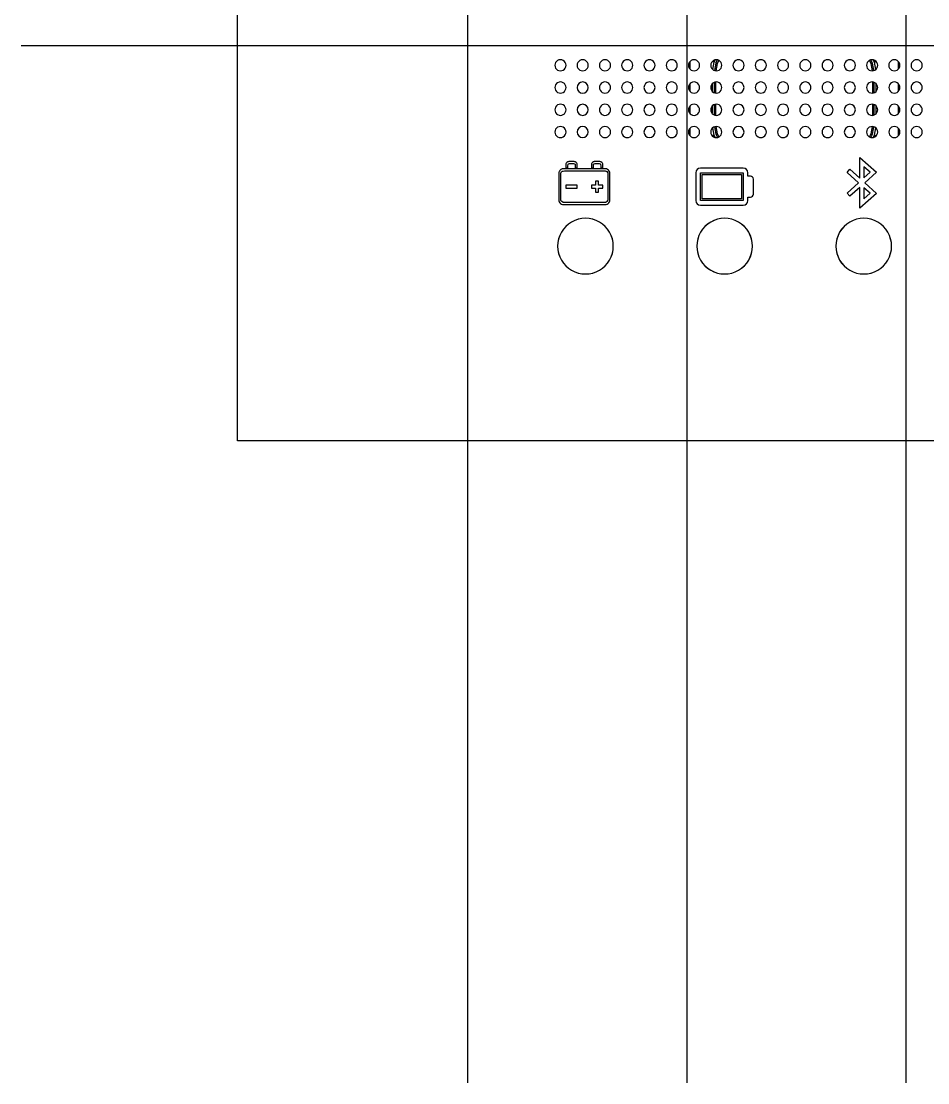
# Model space of a CAD drawing. Extents: x -57 to 161, y 70 to 252.
# Drawn here: x 30.4 to 95.5, y 70.3 to 146.6 of the extents above; entities that cross this region are included whole.
import ezdxf

# ---------------------------------------------------------------- set-up
doc = ezdxf.new("R2010")
doc.units = 0
doc.layers.get('0').update_dxf_attribs({"linetype": 'CONTINUOUS'})

msp = doc.modelspace()

# ---------------------------------------------------------------- linework, layer by layer
at = {"color": 7}
for points in [[(78.238516, 70.321924), (78.238516, 252.27232)], [(62.490516, 70.321923), (62.490516, 251.256116)], [(93.986516, 70.321926), (93.986516, 250.623156)], [(45.941518, 116.455872), (45.941518, 236.455873)], [(160.609306, 144.859862), (30.388366, 144.859862)], [(78.43844, 143.716916), (78.43844, 143.194829)], [(80.170909, 143.67151), (80.07665, 143.162184)], [(80.26299, 143.842517), (80.170901, 143.671514)], [(80.31159, 143.619478), (80.212071, 143.082158)], [(80.310732, 143.619792), (80.434398, 143.837012)], [(80.529001, 143.802617), (80.404538, 143.584188)], [(91.56885, 143.610106), (91.440209, 143.838643)], [(91.666095, 143.077059), (91.568855, 143.610108)], [(91.801643, 143.154546), (91.705971, 143.671511), (91.6147, 143.841012)], [(93.43844, 143.187847), (93.43844, 143.723898)], [(78.43844, 142.116916), (78.43844, 141.594829)], [(80.038442, 142.11306), (80.038442, 141.604697)], [(80.188436, 142.222483), (80.188436, 141.488452)], [(80.188537, 142.222507), (80.188513, 141.488403)], [(91.688445, 141.487806), (91.688444, 142.227231)], [(91.838439, 141.588353), (91.838439, 142.116025)], [(93.43844, 141.587847), (93.43844, 142.123898)], [(78.43844, 140.516916), (78.43844, 139.994829)], [(80.038442, 140.51306), (80.038442, 140.004697)], [(80.188436, 140.622483), (80.188436, 139.888452)], [(80.188484, 140.622495), (80.18846, 139.888437)], [(91.688446, 139.887807), (91.688446, 140.62723)], [(91.838438, 139.98835), (91.838438, 140.516028)], [(93.43844, 139.987847), (93.43844, 140.523898)], [(78.43844, 138.916916), (78.43844, 138.394829)], [(80.076907, 138.947926), (80.170909, 138.439992), (80.261441, 138.271863)], [(80.211952, 139.028044), (80.308024, 138.501396)], [(91.566141, 138.494249), (91.665461, 139.032423)], [(91.705971, 138.439993), (91.801288, 138.955041)], [(93.43844, 138.387847), (93.43844, 138.923898)], [(80.308029, 138.501398), (80.435329, 138.275245)], [(91.442562, 138.275073), (91.566998, 138.493922)], [(91.614624, 138.270349), (91.705979, 138.439989)], [(69.562594, 136.414981), (69.540351, 136.371245), (69.540351, 136.232135), (69.540351, 136.093738), (69.612059, 136.093738), (69.683767, 136.093738), (69.683767, 136.212027)], [(70.199988, 136.212027), (70.199988, 136.093738), (70.271695, 136.093738), (70.343403, 136.093738), (70.343403, 136.232135), (70.343403, 136.371245), (70.321161, 136.414981)], [(71.398125, 136.414981), (71.375919, 136.371245), (71.375919, 136.232135), (71.375919, 136.093738), (71.447627, 136.093738), (71.519335, 136.093738), (71.519335, 136.212027)], [(72.035556, 136.212027), (72.035556, 136.093738), (72.107263, 136.093738), (72.178971, 136.093738), (72.178971, 136.232135), (72.178971, 136.371245), (72.156729, 136.414981)], [(82.285417, 136.060748), (79.200751, 136.060748)], [(69.193308, 133.712629), (69.178255, 133.745618), (69.178255, 134.735073), (69.178255, 135.724527), (69.196192, 135.759651)], [(72.523093, 135.759651), (72.54103, 135.724527), (72.543164, 134.744397)], [(78.87126, 135.731259), (78.87126, 133.732099)], [(82.792424, 135.488689), (82.614908, 135.488689), (82.614908, 135.731259)], [(83.012084, 134.19434), (83.012084, 135.269027)], [(69.025554, 134.716425), (69.027688, 133.702594), (69.054237, 133.646613)], [(72.665086, 133.646613), (72.691597, 133.702556), (72.693732, 134.716387)], [(82.614908, 133.732099), (82.614908, 133.974683), (82.792424, 133.974683)], [(79.200751, 133.402608), (82.285417, 133.402608)], [(125.941518, 116.455872), (45.941518, 116.455872)]]:
    msp.add_lwpolyline(points, dxfattribs=at)
at = {"color": 1}
for points in [[(80.404552, 143.584183), (80.308368, 143.062604)], [(91.472602, 143.581861), (91.349861, 143.797984)], [(91.568881, 143.060526), (91.472602, 143.581861)], [(80.288434, 142.246131), (80.288434, 141.467272)], [(91.588452, 141.464159), (91.588452, 142.245519)], [(80.288434, 140.646131), (80.288434, 139.867272)], [(91.588452, 139.864159), (91.588452, 140.645519)], [(80.30805, 139.05077), (80.404277, 138.529643)], [(91.47298, 138.529131), (91.568572, 139.0489)], [(80.404277, 138.529643), (80.530118, 138.308062)], [(91.350029, 138.313023), (91.47298, 138.529131)]]:
    msp.add_lwpolyline(points, dxfattribs=at)
at = {"color": 7}
for points in [[(90.649117, 135.34031), (90.649117, 136.8223), (91.860017, 135.762763), (91.014506, 135.010188), (91.860017, 134.249138), (90.649117, 133.1896), (90.649117, 134.680067), (89.943919, 134.042679), (89.740942, 134.267301), (90.562992, 135.010188), (89.740942, 135.753076), (89.943919, 135.977698)], [(69.325266, 136.01705)], [(69.675154, 136.517506)], [(71.510685, 136.517506)], [(72.416973, 135.852852)], [(90.951842, 135.362258), (91.401994, 135.761249), (90.951842, 136.155094)], [(71.669865, 134.989588), (71.669865, 134.846173), (71.522892, 134.846173), (71.375919, 134.846173), (71.375919, 134.735035), (71.375919, 134.623898), (71.522892, 134.623898), (71.669865, 134.623898), (71.669865, 134.476925), (71.669865, 134.329952), (71.777408, 134.329952), (71.884951, 134.329952), (71.884951, 134.476925), (71.884951, 134.623898), (72.031923, 134.623898), (72.178896, 134.623898), (72.178896, 134.735035), (72.178896, 134.846173), (72.031923, 134.846173), (71.884951, 134.846173), (71.884951, 134.989588), (71.884951, 135.133004), (71.777408, 135.133004), (71.669865, 135.133004)], [(79.200751, 135.731259), (82.285417, 135.731259), (82.285417, 133.732099), (79.200751, 133.732065)], [(69.540351, 134.735035), (69.540351, 134.623898), (69.941877, 134.623898), (70.343403, 134.623898), (70.343403, 134.735035), (70.343403, 134.846173), (69.941877, 134.846173), (69.540351, 134.846173)], [(90.95154, 133.856503), (91.403659, 134.252165), (90.951237, 134.658725)], [(82.614908, 133.732099)]]:
    msp.add_lwpolyline(points, close=True, dxfattribs=at)
at = {"color": 1}
msp.add_lwpolyline([(79.331577, 135.602116), (82.153426, 135.602116), (82.153426, 133.865786), (79.331577, 133.865786)], close=True, dxfattribs=at)
at = {"color": 7}
for points in [[(68.795108, 143.655872), (68.723655, 143.532112), (68.723655, 143.379633), (68.795108, 143.255872)], [(69.141518, 143.855872), (68.998612, 143.855872), (68.866561, 143.779633), (68.795108, 143.655872)], [(69.487928, 143.655872), (69.416475, 143.779633), (69.284425, 143.855872), (69.141518, 143.855872)], [(69.487928, 143.255872), (69.559382, 143.379633), (69.559382, 143.532112), (69.487928, 143.655872)], [(70.395108, 143.655872), (70.323655, 143.532112), (70.323655, 143.379633), (70.395108, 143.255872)], [(70.741518, 143.855872), (70.598612, 143.855872), (70.466561, 143.779633), (70.395108, 143.655872)], [(71.087928, 143.655872), (71.016475, 143.779633), (70.884425, 143.855872), (70.741518, 143.855872)], [(71.087928, 143.255872), (71.159382, 143.379633), (71.159382, 143.532112), (71.087928, 143.655872)], [(71.995108, 143.655872), (71.923655, 143.532112), (71.923655, 143.379633), (71.995108, 143.255872)], [(72.341518, 143.855872), (72.198612, 143.855872), (72.066561, 143.779633), (71.995108, 143.655872)], [(72.687928, 143.655872), (72.616475, 143.779633), (72.484425, 143.855872), (72.341518, 143.855872)], [(72.687928, 143.255872), (72.759382, 143.379633), (72.759382, 143.532112), (72.687928, 143.655872)], [(73.595108, 143.655872), (73.523655, 143.532112), (73.523655, 143.379633), (73.595108, 143.255872)], [(73.941518, 143.855872), (73.798612, 143.855872), (73.666561, 143.779633), (73.595108, 143.655872)], [(74.287928, 143.655872), (74.216475, 143.779633), (74.084424, 143.855872), (73.941518, 143.855872)], [(74.287928, 143.255872), (74.359382, 143.379633), (74.359382, 143.532112), (74.287928, 143.655872)], [(75.195108, 143.655872), (75.123655, 143.532112), (75.123655, 143.379633), (75.195108, 143.255872)], [(75.541518, 143.855872), (75.398612, 143.855872), (75.266561, 143.779633), (75.195108, 143.655872)], [(75.887928, 143.655872), (75.816475, 143.779633), (75.684424, 143.855872), (75.541518, 143.855872)], [(75.887928, 143.255872), (75.959382, 143.379633), (75.959382, 143.532112), (75.887928, 143.655872)], [(76.795108, 143.655872), (76.723655, 143.532112), (76.723655, 143.379633), (76.795108, 143.255872)], [(77.141518, 143.855872), (76.998612, 143.855872), (76.866561, 143.779633), (76.795108, 143.655872)], [(77.487928, 143.655872), (77.416475, 143.779633), (77.284424, 143.855872), (77.141518, 143.855872)], [(77.487928, 143.255872), (77.559381, 143.379633), (77.559381, 143.532112), (77.487928, 143.655872)], [(78.395108, 143.655872), (78.323655, 143.532112), (78.323655, 143.379633), (78.395108, 143.255872)], [(78.741518, 143.855872), (78.598612, 143.855872), (78.466561, 143.779633), (78.395108, 143.655872)], [(79.087929, 143.655872), (79.016475, 143.779633), (78.884425, 143.855872), (78.741518, 143.855872)], [(79.087929, 143.255872), (79.159382, 143.379633), (79.159382, 143.532112), (79.087929, 143.655872)], [(79.995108, 143.655872), (79.923655, 143.532112), (79.923655, 143.379633), (79.995108, 143.255872)], [(80.341518, 143.855872), (80.198612, 143.855872), (80.066561, 143.779633), (79.995108, 143.655872)], [(80.314062, 143.616903), (80.312005, 143.618002), (80.311844, 143.618713), (80.311682, 143.619424)], [(80.321971, 143.613575), (80.318468, 143.614933), (80.315679, 143.616038), (80.314062, 143.616903)], [(80.338218, 143.607392), (80.331768, 143.609813), (80.326319, 143.611889), (80.321971, 143.613575)], [(80.360344, 143.599216), (80.352203, 143.602177), (80.344704, 143.604959), (80.338218, 143.607392)], [(80.687929, 143.655872), (80.616475, 143.779633), (80.484425, 143.855872), (80.341518, 143.855872)], [(80.380286, 143.592045), (80.373363, 143.594514), (80.36666, 143.596919), (80.360344, 143.599216)], [(80.395362, 143.586904), (80.390233, 143.588506), (80.385204, 143.590292), (80.380286, 143.592045)], [(80.404538, 143.584188), (80.401467, 143.585072), (80.398397, 143.585956), (80.395362, 143.586904)], [(80.687929, 143.255872), (80.759382, 143.379633), (80.759382, 143.532112), (80.687929, 143.655872)], [(81.595108, 143.655872), (81.523655, 143.532112), (81.523655, 143.379633), (81.595108, 143.255872)], [(81.941518, 143.855872), (81.798612, 143.855872), (81.666561, 143.779633), (81.595108, 143.655872)], [(82.287929, 143.655872), (82.216475, 143.779633), (82.084425, 143.855872), (81.941518, 143.855872)], [(82.287929, 143.255872), (82.359382, 143.379633), (82.359382, 143.532112), (82.287929, 143.655872)], [(83.195108, 143.655872), (83.123655, 143.532112), (83.123655, 143.379633), (83.195108, 143.255872)], [(83.541518, 143.855872), (83.398612, 143.855872), (83.266561, 143.779633), (83.195108, 143.655872)], [(83.887929, 143.655872), (83.816475, 143.779633), (83.684425, 143.855872), (83.541518, 143.855872)], [(83.887929, 143.255872), (83.959382, 143.379633), (83.959382, 143.532112), (83.887929, 143.655872)], [(84.795108, 143.655872), (84.723655, 143.532112), (84.723655, 143.379633), (84.795108, 143.255872)], [(85.141518, 143.855872), (84.998612, 143.855872), (84.866561, 143.779633), (84.795108, 143.655872)], [(85.487928, 143.655872), (85.416475, 143.779633), (85.284425, 143.855872), (85.141518, 143.855872)], [(85.487928, 143.255872), (85.559382, 143.379633), (85.559382, 143.532112), (85.487928, 143.655872)], [(86.395108, 143.655872), (86.323655, 143.532112), (86.323655, 143.379633), (86.395108, 143.255872)], [(86.741518, 143.855872), (86.598612, 143.855872), (86.466561, 143.779633), (86.395108, 143.655872)], [(87.087928, 143.655872), (87.016475, 143.779633), (86.884425, 143.855872), (86.741518, 143.855872)], [(87.087928, 143.255872), (87.159382, 143.379633), (87.159382, 143.532112), (87.087928, 143.655872)], [(87.995108, 143.655872), (87.923655, 143.532112), (87.923655, 143.379633), (87.995108, 143.255872)], [(88.341518, 143.855872), (88.198612, 143.855872), (88.066561, 143.779633), (87.995108, 143.655872)], [(88.687928, 143.655872), (88.616475, 143.779633), (88.484425, 143.855872), (88.341518, 143.855872)], [(88.687928, 143.255872), (88.759382, 143.379633), (88.759382, 143.532112), (88.687928, 143.655872)], [(89.595108, 143.655872), (89.523655, 143.532112), (89.523655, 143.379633), (89.595108, 143.255872)], [(89.941518, 143.855872), (89.798612, 143.855872), (89.666561, 143.779633), (89.595108, 143.655872)], [(90.287928, 143.655872), (90.216475, 143.779633), (90.084425, 143.855872), (89.941518, 143.855872)], [(90.287928, 143.255872), (90.359382, 143.379633), (90.359382, 143.532112), (90.287928, 143.655872)], [(91.195108, 143.655872), (91.123655, 143.532112), (91.123655, 143.379633), (91.195108, 143.255872)], [(91.541518, 143.855872), (91.398612, 143.855872), (91.266561, 143.779633), (91.195108, 143.655872)], [(91.472602, 143.581861), (91.480417, 143.584833), (91.488232, 143.587806), (91.49582, 143.59063)], [(91.49582, 143.59063), (91.50294, 143.593281), (91.509861, 143.5958), (91.516397, 143.598122)], [(91.516397, 143.598122), (91.522505, 143.600292), (91.528278, 143.602289), (91.533564, 143.604035)], [(91.533564, 143.604035), (91.53848, 143.605658), (91.542974, 143.607064), (91.547028, 143.608251)], [(91.887928, 143.655872), (91.816475, 143.779633), (91.684424, 143.855872), (91.541518, 143.855872)], [(91.547028, 143.608251), (91.554194, 143.61035), (91.559983, 143.611765), (91.563441, 143.611828)], [(91.563441, 143.611828), (91.566323, 143.61188), (91.567587, 143.610993), (91.56885, 143.610106)], [(91.887928, 143.255872), (91.959382, 143.379633), (91.959382, 143.532112), (91.887928, 143.655872)], [(92.795108, 143.655872), (92.723655, 143.532112), (92.723655, 143.379633), (92.795108, 143.255872)], [(93.141518, 143.855872), (92.998612, 143.855872), (92.866561, 143.779633), (92.795108, 143.655872)], [(93.487928, 143.655872), (93.416475, 143.779633), (93.284424, 143.855872), (93.141518, 143.855872)], [(93.487928, 143.255872), (93.559381, 143.379633), (93.559381, 143.532112), (93.487928, 143.655872)], [(94.395108, 143.655872), (94.323655, 143.532112), (94.323655, 143.379633), (94.395108, 143.255872)], [(94.741518, 143.855872), (94.598612, 143.855872), (94.466561, 143.779633), (94.395108, 143.655872)], [(95.087929, 143.655872), (95.016475, 143.779633), (94.884425, 143.855872), (94.741518, 143.855872)], [(95.087929, 143.255872), (95.159382, 143.379633), (95.159382, 143.532112), (95.087929, 143.655872)], [(68.795108, 143.255872), (68.866561, 143.132112), (68.998612, 143.055872), (69.141518, 143.055872)], [(69.141518, 143.055872), (69.284425, 143.055872), (69.416475, 143.132112), (69.487928, 143.255872)], [(70.395108, 143.255872), (70.466561, 143.132112), (70.598612, 143.055872), (70.741518, 143.055872)], [(70.741518, 143.055872), (70.884425, 143.055872), (71.016475, 143.132112), (71.087928, 143.255872)], [(71.995108, 143.255872), (72.066561, 143.132112), (72.198612, 143.055872), (72.341518, 143.055872)], [(72.341518, 143.055872), (72.484425, 143.055872), (72.616475, 143.132112), (72.687928, 143.255872)], [(73.595108, 143.255872), (73.666561, 143.132112), (73.798612, 143.055872), (73.941518, 143.055872)], [(73.941518, 143.055872), (74.084424, 143.055872), (74.216475, 143.132112), (74.287928, 143.255872)], [(75.195108, 143.255872), (75.266561, 143.132112), (75.398612, 143.055872), (75.541518, 143.055872)], [(75.541518, 143.055872), (75.684424, 143.055872), (75.816475, 143.132112), (75.887928, 143.255872)], [(76.795108, 143.255872), (76.866561, 143.132112), (76.998612, 143.055872), (77.141518, 143.055872)], [(77.141518, 143.055872), (77.284424, 143.055872), (77.416475, 143.132112), (77.487928, 143.255872)], [(78.395108, 143.255872), (78.466561, 143.132112), (78.598612, 143.055872), (78.741518, 143.055872)], [(78.741518, 143.055872), (78.884425, 143.055872), (79.016475, 143.132112), (79.087929, 143.255872)], [(79.995108, 143.255872), (80.066561, 143.132112), (80.198612, 143.055872), (80.341518, 143.055872)], [(80.341518, 143.055872), (80.484425, 143.055872), (80.616475, 143.132112), (80.687929, 143.255872)], [(81.595108, 143.255872), (81.666561, 143.132112), (81.798612, 143.055872), (81.941518, 143.055872)], [(81.941518, 143.055872), (82.084425, 143.055872), (82.216475, 143.132112), (82.287929, 143.255872)], [(83.195108, 143.255872), (83.266561, 143.132112), (83.398612, 143.055872), (83.541518, 143.055872)], [(83.541518, 143.055872), (83.684425, 143.055872), (83.816475, 143.132112), (83.887929, 143.255872)], [(84.795108, 143.255872), (84.866561, 143.132112), (84.998612, 143.055872), (85.141518, 143.055872)], [(85.141518, 143.055872), (85.284425, 143.055872), (85.416475, 143.132112), (85.487928, 143.255872)], [(86.395108, 143.255872), (86.466561, 143.132112), (86.598612, 143.055872), (86.741518, 143.055872)], [(86.741518, 143.055872), (86.884425, 143.055872), (87.016475, 143.132112), (87.087928, 143.255872)], [(87.995108, 143.255872), (88.066561, 143.132112), (88.198612, 143.055872), (88.341518, 143.055872)], [(88.341518, 143.055872), (88.484425, 143.055872), (88.616475, 143.132112), (88.687928, 143.255872)], [(89.595108, 143.255872), (89.666561, 143.132112), (89.798612, 143.055872), (89.941518, 143.055872)], [(89.941518, 143.055872), (90.084425, 143.055872), (90.216475, 143.132112), (90.287928, 143.255872)], [(91.195108, 143.255872), (91.266561, 143.132112), (91.398612, 143.055872), (91.541518, 143.055872)], [(91.541518, 143.055872), (91.684424, 143.055872), (91.816475, 143.132112), (91.887928, 143.255872)], [(92.795108, 143.255872), (92.866561, 143.132112), (92.998612, 143.055872), (93.141518, 143.055872)], [(93.141518, 143.055872), (93.284424, 143.055872), (93.416475, 143.132112), (93.487928, 143.255872)], [(94.395108, 143.255872), (94.466561, 143.132112), (94.598612, 143.055872), (94.741518, 143.055872)], [(94.741518, 143.055872), (94.884425, 143.055872), (95.016475, 143.132112), (95.087929, 143.255872)], [(68.941518, 142.202283), (68.817758, 142.130829), (68.741518, 141.998779), (68.741518, 141.855872)], [(69.341518, 142.202283), (69.217758, 142.273736), (69.065279, 142.273736), (68.941518, 142.202283)], [(69.541518, 141.855872), (69.541518, 141.998779), (69.465279, 142.130829), (69.341518, 142.202283)], [(70.741518, 142.255872), (70.520604, 142.255872), (70.341518, 142.076786), (70.341518, 141.855872)], [(71.141518, 141.855872), (71.141518, 142.076786), (70.962432, 142.255872), (70.741518, 142.255872)], [(72.141518, 142.202283), (72.017758, 142.130829), (71.941518, 141.998779), (71.941518, 141.855872)], [(72.541518, 142.202283), (72.417758, 142.273736), (72.265279, 142.273736), (72.141518, 142.202283)], [(72.741518, 141.855872), (72.741518, 141.998779), (72.665279, 142.130829), (72.541518, 142.202283)], [(73.741518, 142.202283), (73.617758, 142.130829), (73.541518, 141.998779), (73.541518, 141.855872)], [(74.141518, 142.202283), (74.017758, 142.273736), (73.865279, 142.273736), (73.741518, 142.202283)], [(74.341518, 141.855872), (74.341518, 141.998779), (74.265279, 142.130829), (74.141518, 142.202283)], [(75.541518, 142.255872), (75.320604, 142.255872), (75.141518, 142.076786), (75.141518, 141.855872)], [(75.941518, 141.855872), (75.941518, 142.076786), (75.762432, 142.255872), (75.541518, 142.255872)], [(76.941518, 142.202283), (76.817758, 142.130829), (76.741518, 141.998779), (76.741518, 141.855872)], [(77.341518, 142.202283), (77.217758, 142.273736), (77.065279, 142.273736), (76.941518, 142.202283)], [(77.541518, 141.855872), (77.541518, 141.998779), (77.465279, 142.130829), (77.341518, 142.202283)], [(78.541518, 142.202283), (78.417758, 142.130829), (78.341518, 141.998779), (78.341518, 141.855872)], [(78.941518, 142.202283), (78.817758, 142.273736), (78.665279, 142.273736), (78.541518, 142.202283)], [(79.141518, 141.855872), (79.141518, 141.998779), (79.065279, 142.130829), (78.941518, 142.202283)], [(80.141518, 142.202283), (80.017758, 142.130829), (79.941518, 141.998779), (79.941518, 141.855872)], [(80.541518, 142.202283), (80.417758, 142.273736), (80.265279, 142.273736), (80.141518, 142.202283)], [(80.741518, 141.855872), (80.741518, 141.998779), (80.665279, 142.130829), (80.541518, 142.202283)], [(81.941518, 142.255872), (81.720605, 142.255872), (81.541518, 142.076786), (81.541518, 141.855872)], [(82.341518, 141.855872), (82.341518, 142.076786), (82.162432, 142.255872), (81.941518, 142.255872)], [(83.341518, 142.202283), (83.217758, 142.130829), (83.141518, 141.998779), (83.141518, 141.855872)], [(83.741518, 142.202283), (83.617758, 142.273736), (83.465279, 142.273736), (83.341518, 142.202283)], [(83.941518, 141.855872), (83.941518, 141.998779), (83.865279, 142.130829), (83.741518, 142.202283)], [(84.941518, 142.202283), (84.817758, 142.130829), (84.741518, 141.998779), (84.741518, 141.855872)], [(85.341518, 142.202283), (85.217758, 142.273736), (85.065279, 142.273736), (84.941518, 142.202283)], [(85.541518, 141.855872), (85.541518, 141.998779), (85.465279, 142.130829), (85.341518, 142.202283)], [(86.541518, 142.202283), (86.417758, 142.130829), (86.341518, 141.998779), (86.341518, 141.855872)], [(86.941518, 142.202283), (86.817758, 142.273736), (86.665279, 142.273736), (86.541518, 142.202283)], [(87.141518, 141.855872), (87.141518, 141.998779), (87.065279, 142.130829), (86.941518, 142.202283)], [(88.141518, 142.202283), (88.017758, 142.130829), (87.941518, 141.998779), (87.941518, 141.855872)], [(88.541518, 142.202283), (88.417758, 142.273736), (88.265279, 142.273736), (88.141518, 142.202283)], [(88.741518, 141.855872), (88.741518, 141.998779), (88.665279, 142.130829), (88.541518, 142.202283)], [(89.941518, 142.255872), (89.720604, 142.255872), (89.541518, 142.076786), (89.541518, 141.855872)], [(90.341518, 141.855872), (90.341518, 142.076786), (90.162432, 142.255872), (89.941518, 142.255872)], [(91.341518, 142.202283), (91.217758, 142.130829), (91.141518, 141.998779), (91.141518, 141.855872)], [(91.741518, 142.202283), (91.617758, 142.273736), (91.465279, 142.273736), (91.341518, 142.202283)], [(91.941518, 141.855872), (91.941518, 141.998779), (91.865279, 142.130829), (91.741518, 142.202283)], [(92.941518, 142.202283), (92.817758, 142.130829), (92.741518, 141.998779), (92.741518, 141.855872)], [(93.341518, 142.202283), (93.217758, 142.273736), (93.065279, 142.273736), (92.941518, 142.202283)], [(93.541518, 141.855872), (93.541518, 141.998779), (93.465279, 142.130829), (93.341518, 142.202283)], [(94.541518, 142.202283), (94.417758, 142.130829), (94.341518, 141.998779), (94.341518, 141.855872)], [(94.941518, 142.202283), (94.817758, 142.273736), (94.665279, 142.273736), (94.541518, 142.202283)], [(95.141518, 141.855872), (95.141518, 141.998779), (95.065279, 142.130829), (94.941518, 142.202283)], [(68.741518, 141.855872), (68.741518, 141.712966), (68.817758, 141.580915), (68.941518, 141.509462)], [(68.941518, 141.509462), (69.065279, 141.438009), (69.217758, 141.438009), (69.341518, 141.509462)], [(69.341518, 141.509462), (69.465279, 141.580915), (69.541518, 141.712966), (69.541518, 141.855872)], [(70.341518, 141.855872), (70.341518, 141.634959), (70.520604, 141.455872), (70.741518, 141.455872)], [(70.741518, 141.455872), (70.962432, 141.455872), (71.141518, 141.634959), (71.141518, 141.855872)], [(71.941518, 141.855872), (71.941518, 141.712966), (72.017758, 141.580915), (72.141518, 141.509462)], [(72.141518, 141.509462), (72.265279, 141.438009), (72.417758, 141.438009), (72.541518, 141.509462)], [(72.541518, 141.509462), (72.665279, 141.580915), (72.741518, 141.712966), (72.741518, 141.855872)], [(73.541518, 141.855872), (73.541518, 141.712966), (73.617758, 141.580915), (73.741518, 141.509462)], [(73.741518, 141.509462), (73.865279, 141.438009), (74.017758, 141.438009), (74.141518, 141.509462)], [(74.141518, 141.509462), (74.265279, 141.580915), (74.341518, 141.712966), (74.341518, 141.855872)], [(75.141518, 141.855872), (75.141518, 141.634959), (75.320604, 141.455872), (75.541518, 141.455872)], [(75.541518, 141.455872), (75.762432, 141.455872), (75.941518, 141.634959), (75.941518, 141.855872)], [(76.741518, 141.855872), (76.741518, 141.712966), (76.817758, 141.580915), (76.941518, 141.509462)], [(76.941518, 141.509462), (77.065279, 141.438009), (77.217758, 141.438009), (77.341518, 141.509462)], [(77.341518, 141.509462), (77.465279, 141.580915), (77.541518, 141.712966), (77.541518, 141.855872)], [(78.341518, 141.855872), (78.341518, 141.712966), (78.417758, 141.580915), (78.541518, 141.509462)], [(78.541518, 141.509462), (78.665279, 141.438009), (78.817758, 141.438009), (78.941518, 141.509462)], [(78.941518, 141.509462), (79.065279, 141.580915), (79.141518, 141.712966), (79.141518, 141.855872)], [(79.941518, 141.855872), (79.941518, 141.712966), (80.017758, 141.580915), (80.141518, 141.509462)], [(80.141518, 141.509462), (80.265279, 141.438009), (80.417758, 141.438009), (80.541518, 141.509462)], [(80.541518, 141.509462), (80.665279, 141.580915), (80.741518, 141.712966), (80.741518, 141.855872)], [(81.541518, 141.855872), (81.541518, 141.634959), (81.720605, 141.455872), (81.941518, 141.455872)], [(81.941518, 141.455872), (82.162432, 141.455872), (82.341518, 141.634959), (82.341518, 141.855872)], [(83.141518, 141.855872), (83.141518, 141.712966), (83.217758, 141.580915), (83.341518, 141.509462)], [(83.341518, 141.509462), (83.465279, 141.438009), (83.617758, 141.438009), (83.741518, 141.509462)], [(83.741518, 141.509462), (83.865279, 141.580915), (83.941518, 141.712966), (83.941518, 141.855872)], [(84.741518, 141.855872), (84.741518, 141.712966), (84.817758, 141.580915), (84.941518, 141.509462)], [(84.941518, 141.509462), (85.065279, 141.438009), (85.217758, 141.438009), (85.341518, 141.509462)], [(85.341518, 141.509462), (85.465279, 141.580915), (85.541518, 141.712966), (85.541518, 141.855872)], [(86.341518, 141.855872), (86.341518, 141.712966), (86.417758, 141.580915), (86.541518, 141.509462)], [(86.541518, 141.509462), (86.665279, 141.438009), (86.817758, 141.438009), (86.941518, 141.509462)], [(86.941518, 141.509462), (87.065279, 141.580915), (87.141518, 141.712966), (87.141518, 141.855872)], [(87.941518, 141.855872), (87.941518, 141.712966), (88.017758, 141.580915), (88.141518, 141.509462)], [(88.141518, 141.509462), (88.265279, 141.438009), (88.417758, 141.438009), (88.541518, 141.509462)], [(88.541518, 141.509462), (88.665279, 141.580915), (88.741518, 141.712966), (88.741518, 141.855872)], [(89.541518, 141.855872), (89.541518, 141.634959), (89.720604, 141.455872), (89.941518, 141.455872)], [(89.941518, 141.455872), (90.162432, 141.455872), (90.341518, 141.634959), (90.341518, 141.855872)], [(91.141518, 141.855872), (91.141518, 141.712966), (91.217758, 141.580915), (91.341518, 141.509462)], [(91.341518, 141.509462), (91.465279, 141.438009), (91.617758, 141.438009), (91.741518, 141.509462)], [(91.741518, 141.509462), (91.865279, 141.580915), (91.941518, 141.712966), (91.941518, 141.855872)], [(92.741518, 141.855872), (92.741518, 141.712966), (92.817758, 141.580915), (92.941518, 141.509462)], [(92.941518, 141.509462), (93.065279, 141.438009), (93.217758, 141.438009), (93.341518, 141.509462)], [(93.341518, 141.509462), (93.465279, 141.580915), (93.541518, 141.712966), (93.541518, 141.855872)], [(94.341518, 141.855872), (94.341518, 141.712966), (94.417758, 141.580915), (94.541518, 141.509462)], [(94.541518, 141.509462), (94.665279, 141.438009), (94.817758, 141.438009), (94.941518, 141.509462)], [(94.941518, 141.509462), (95.065279, 141.580915), (95.141518, 141.712966), (95.141518, 141.855872)], [(68.941518, 140.602283), (68.817758, 140.530829), (68.741518, 140.398779), (68.741518, 140.255872)], [(69.341518, 140.602283), (69.217758, 140.673736), (69.065279, 140.673736), (68.941518, 140.602283)], [(69.541518, 140.255872), (69.541518, 140.398779), (69.465279, 140.530829), (69.341518, 140.602283)], [(70.741518, 140.655872), (70.520604, 140.655872), (70.341518, 140.476786), (70.341518, 140.255872)], [(71.141518, 140.255872), (71.141518, 140.476786), (70.962432, 140.655872), (70.741518, 140.655872)], [(72.141518, 140.602283), (72.017758, 140.530829), (71.941518, 140.398779), (71.941518, 140.255872)], [(72.541518, 140.602283), (72.417758, 140.673736), (72.265279, 140.673736), (72.141518, 140.602283)], [(72.741518, 140.255872), (72.741518, 140.398779), (72.665279, 140.530829), (72.541518, 140.602283)], [(73.741518, 140.602283), (73.617758, 140.530829), (73.541518, 140.398779), (73.541518, 140.255872)], [(74.141518, 140.602283), (74.017758, 140.673736), (73.865279, 140.673736), (73.741518, 140.602283)], [(74.341518, 140.255872), (74.341518, 140.398779), (74.265279, 140.530829), (74.141518, 140.602283)], [(75.541518, 140.655872), (75.320604, 140.655872), (75.141518, 140.476786), (75.141518, 140.255872)], [(75.941518, 140.255872), (75.941518, 140.476786), (75.762432, 140.655872), (75.541518, 140.655872)], [(76.941518, 140.602283), (76.817758, 140.530829), (76.741518, 140.398779), (76.741518, 140.255872)], [(77.341518, 140.602283), (77.217758, 140.673736), (77.065279, 140.673736), (76.941518, 140.602283)], [(77.541518, 140.255872), (77.541518, 140.398779), (77.465279, 140.530829), (77.341518, 140.602283)], [(78.541518, 140.602283), (78.417758, 140.530829), (78.341518, 140.398779), (78.341518, 140.255872)], [(78.941518, 140.602283), (78.817758, 140.673736), (78.665279, 140.673736), (78.541518, 140.602283)], [(79.141518, 140.255872), (79.141518, 140.398779), (79.065279, 140.530829), (78.941518, 140.602283)], [(80.141518, 140.602283), (80.017758, 140.530829), (79.941518, 140.398779), (79.941518, 140.255872)], [(80.541518, 140.602283), (80.417758, 140.673736), (80.265279, 140.673736), (80.141518, 140.602283)], [(80.741518, 140.255872), (80.741518, 140.398779), (80.665279, 140.530829), (80.541518, 140.602283)], [(81.941518, 140.655872), (81.720605, 140.655872), (81.541518, 140.476786), (81.541518, 140.255872)], [(82.341518, 140.255872), (82.341518, 140.476786), (82.162432, 140.655872), (81.941518, 140.655872)], [(83.341518, 140.602283), (83.217758, 140.530829), (83.141518, 140.398779), (83.141518, 140.255872)], [(83.741518, 140.602283), (83.617758, 140.673736), (83.465279, 140.673736), (83.341518, 140.602283)], [(83.941518, 140.255872), (83.941518, 140.398779), (83.865279, 140.530829), (83.741518, 140.602283)], [(84.941518, 140.602283), (84.817758, 140.530829), (84.741518, 140.398779), (84.741518, 140.255872)], [(85.341518, 140.602283), (85.217758, 140.673736), (85.065279, 140.673736), (84.941518, 140.602283)], [(85.541518, 140.255872), (85.541518, 140.398779), (85.465279, 140.530829), (85.341518, 140.602283)], [(86.541518, 140.602283), (86.417758, 140.530829), (86.341518, 140.398779), (86.341518, 140.255872)], [(86.941518, 140.602283), (86.817758, 140.673736), (86.665279, 140.673736), (86.541518, 140.602283)], [(87.141518, 140.255872), (87.141518, 140.398779), (87.065279, 140.530829), (86.941518, 140.602283)], [(88.141518, 140.602283), (88.017758, 140.530829), (87.941518, 140.398779), (87.941518, 140.255872)], [(88.541518, 140.602283), (88.417758, 140.673736), (88.265279, 140.673736), (88.141518, 140.602283)], [(88.741518, 140.255872), (88.741518, 140.398779), (88.665279, 140.530829), (88.541518, 140.602283)], [(89.941518, 140.655872), (89.720604, 140.655872), (89.541518, 140.476786), (89.541518, 140.255872)], [(90.341518, 140.255872), (90.341518, 140.476786), (90.162432, 140.655872), (89.941518, 140.655872)], [(91.341518, 140.602283), (91.217758, 140.530829), (91.141518, 140.398779), (91.141518, 140.255872)], [(91.741518, 140.602283), (91.617758, 140.673736), (91.465279, 140.673736), (91.341518, 140.602283)], [(91.941518, 140.255872), (91.941518, 140.398779), (91.865279, 140.530829), (91.741518, 140.602283)], [(92.941518, 140.602283), (92.817758, 140.530829), (92.741518, 140.398779), (92.741518, 140.255872)], [(93.341518, 140.602283), (93.217758, 140.673736), (93.065279, 140.673736), (92.941518, 140.602283)], [(93.541518, 140.255872), (93.541518, 140.398779), (93.465279, 140.530829), (93.341518, 140.602283)], [(94.541518, 140.602283), (94.417758, 140.530829), (94.341518, 140.398779), (94.341518, 140.255872)], [(94.941518, 140.602283), (94.817758, 140.673736), (94.665279, 140.673736), (94.541518, 140.602283)], [(95.141518, 140.255872), (95.141518, 140.398779), (95.065279, 140.530829), (94.941518, 140.602283)], [(68.741518, 140.255872), (68.741518, 140.112966), (68.817758, 139.980915), (68.941518, 139.909462)], [(68.941518, 139.909462), (69.065279, 139.838009), (69.217758, 139.838009), (69.341518, 139.909462)], [(69.341518, 139.909462), (69.465279, 139.980915), (69.541518, 140.112966), (69.541518, 140.255872)], [(70.341518, 140.255872), (70.341518, 140.034959), (70.520604, 139.855872), (70.741518, 139.855872)], [(70.741518, 139.855872), (70.962432, 139.855872), (71.141518, 140.034959), (71.141518, 140.255872)], [(71.941518, 140.255872), (71.941518, 140.112966), (72.017758, 139.980915), (72.141518, 139.909462)], [(72.141518, 139.909462), (72.265279, 139.838009), (72.417758, 139.838009), (72.541518, 139.909462)], [(72.541518, 139.909462), (72.665279, 139.980915), (72.741518, 140.112966), (72.741518, 140.255872)], [(73.541518, 140.255872), (73.541518, 140.112966), (73.617758, 139.980915), (73.741518, 139.909462)], [(73.741518, 139.909462), (73.865279, 139.838009), (74.017758, 139.838009), (74.141518, 139.909462)], [(74.141518, 139.909462), (74.265279, 139.980915), (74.341518, 140.112966), (74.341518, 140.255872)], [(75.141518, 140.255872), (75.141518, 140.034959), (75.320604, 139.855872), (75.541518, 139.855872)], [(75.541518, 139.855872), (75.762432, 139.855872), (75.941518, 140.034959), (75.941518, 140.255872)], [(76.741518, 140.255872), (76.741518, 140.112966), (76.817758, 139.980915), (76.941518, 139.909462)], [(76.941518, 139.909462), (77.065279, 139.838009), (77.217758, 139.838009), (77.341518, 139.909462)], [(77.341518, 139.909462), (77.465279, 139.980915), (77.541518, 140.112966), (77.541518, 140.255872)], [(78.341518, 140.255872), (78.341518, 140.112966), (78.417758, 139.980915), (78.541518, 139.909462)], [(78.541518, 139.909462), (78.665279, 139.838009), (78.817758, 139.838009), (78.941518, 139.909462)], [(78.941518, 139.909462), (79.065279, 139.980915), (79.141518, 140.112966), (79.141518, 140.255872)], [(79.941518, 140.255872), (79.941518, 140.112966), (80.017758, 139.980915), (80.141518, 139.909462)], [(80.141518, 139.909462), (80.265279, 139.838009), (80.417758, 139.838009), (80.541518, 139.909462)], [(80.541518, 139.909462), (80.665279, 139.980915), (80.741518, 140.112966), (80.741518, 140.255872)], [(81.541518, 140.255872), (81.541518, 140.034959), (81.720605, 139.855872), (81.941518, 139.855872)], [(81.941518, 139.855872), (82.162432, 139.855872), (82.341518, 140.034959), (82.341518, 140.255872)], [(83.141518, 140.255872), (83.141518, 140.112966), (83.217758, 139.980915), (83.341518, 139.909462)], [(83.341518, 139.909462), (83.465279, 139.838009), (83.617758, 139.838009), (83.741518, 139.909462)], [(83.741518, 139.909462), (83.865279, 139.980915), (83.941518, 140.112966), (83.941518, 140.255872)], [(84.741518, 140.255872), (84.741518, 140.112966), (84.817758, 139.980915), (84.941518, 139.909462)], [(84.941518, 139.909462), (85.065279, 139.838009), (85.217758, 139.838009), (85.341518, 139.909462)], [(85.341518, 139.909462), (85.465279, 139.980915), (85.541518, 140.112966), (85.541518, 140.255872)], [(86.341518, 140.255872), (86.341518, 140.112966), (86.417758, 139.980915), (86.541518, 139.909462)], [(86.541518, 139.909462), (86.665279, 139.838009), (86.817758, 139.838009), (86.941518, 139.909462)], [(86.941518, 139.909462), (87.065279, 139.980915), (87.141518, 140.112966), (87.141518, 140.255872)], [(87.941518, 140.255872), (87.941518, 140.112966), (88.017758, 139.980915), (88.141518, 139.909462)], [(88.141518, 139.909462), (88.265279, 139.838009), (88.417758, 139.838009), (88.541518, 139.909462)], [(88.541518, 139.909462), (88.665279, 139.980915), (88.741518, 140.112966), (88.741518, 140.255872)], [(89.541518, 140.255872), (89.541518, 140.034959), (89.720604, 139.855872), (89.941518, 139.855872)], [(89.941518, 139.855872), (90.162432, 139.855872), (90.341518, 140.034959), (90.341518, 140.255872)], [(91.141518, 140.255872), (91.141518, 140.112966), (91.217758, 139.980915), (91.341518, 139.909462)], [(91.341518, 139.909462), (91.465279, 139.838009), (91.617758, 139.838009), (91.741518, 139.909462)], [(91.741518, 139.909462), (91.865279, 139.980915), (91.941518, 140.112966), (91.941518, 140.255872)], [(92.741518, 140.255872), (92.741518, 140.112966), (92.817758, 139.980915), (92.941518, 139.909462)], [(92.941518, 139.909462), (93.065279, 139.838009), (93.217758, 139.838009), (93.341518, 139.909462)], [(93.341518, 139.909462), (93.465279, 139.980915), (93.541518, 140.112966), (93.541518, 140.255872)], [(94.341518, 140.255872), (94.341518, 140.112966), (94.417758, 139.980915), (94.541518, 139.909462)], [(94.541518, 139.909462), (94.665279, 139.838009), (94.817758, 139.838009), (94.941518, 139.909462)], [(94.941518, 139.909462), (95.065279, 139.980915), (95.141518, 140.112966), (95.141518, 140.255872)], [(68.941518, 139.002283), (68.817758, 138.930829), (68.741518, 138.798779), (68.741518, 138.655872)], [(69.341518, 139.002283), (69.217758, 139.073736), (69.065279, 139.073736), (68.941518, 139.002283)], [(69.541518, 138.655872), (69.541518, 138.798779), (69.465279, 138.930829), (69.341518, 139.002283)], [(70.741518, 139.055872), (70.520604, 139.055872), (70.341518, 138.876786), (70.341518, 138.655872)], [(71.141518, 138.655872), (71.141518, 138.876786), (70.962432, 139.055872), (70.741518, 139.055872)], [(72.141518, 139.002283), (72.017758, 138.930829), (71.941518, 138.798779), (71.941518, 138.655872)], [(72.541518, 139.002283), (72.417758, 139.073736), (72.265279, 139.073736), (72.141518, 139.002283)], [(72.741518, 138.655872), (72.741518, 138.798779), (72.665279, 138.930829), (72.541518, 139.002283)], [(73.741518, 139.002283), (73.617758, 138.930829), (73.541518, 138.798779), (73.541518, 138.655872)], [(74.141518, 139.002283), (74.017758, 139.073736), (73.865279, 139.073736), (73.741518, 139.002283)], [(74.341518, 138.655872), (74.341518, 138.798779), (74.265279, 138.930829), (74.141518, 139.002283)], [(75.541518, 139.055872), (75.320604, 139.055872), (75.141518, 138.876786), (75.141518, 138.655872)], [(75.941518, 138.655872), (75.941518, 138.876786), (75.762432, 139.055872), (75.541518, 139.055872)], [(76.941518, 139.002283), (76.817758, 138.930829), (76.741518, 138.798779), (76.741518, 138.655872)], [(77.341518, 139.002283), (77.217758, 139.073736), (77.065279, 139.073736), (76.941518, 139.002283)], [(77.541518, 138.655872), (77.541518, 138.798779), (77.465279, 138.930829), (77.341518, 139.002283)], [(78.541518, 139.002283), (78.417758, 138.930829), (78.341518, 138.798779), (78.341518, 138.655872)], [(78.941518, 139.002283), (78.817758, 139.073736), (78.665279, 139.073736), (78.541518, 139.002283)], [(79.141518, 138.655872), (79.141518, 138.798779), (79.065279, 138.930829), (78.941518, 139.002283)], [(80.141518, 139.002283), (80.017758, 138.930829), (79.941518, 138.798779), (79.941518, 138.655872)], [(80.541518, 139.002283), (80.417758, 139.073736), (80.265279, 139.073736), (80.141518, 139.002283)], [(80.741518, 138.655872), (80.741518, 138.798779), (80.665279, 138.930829), (80.541518, 139.002283)], [(81.941518, 139.055872), (81.720605, 139.055872), (81.541518, 138.876786), (81.541518, 138.655872)], [(82.341518, 138.655872), (82.341518, 138.876786), (82.162432, 139.055872), (81.941518, 139.055872)], [(83.341518, 139.002283), (83.217758, 138.930829), (83.141518, 138.798779), (83.141518, 138.655872)], [(83.741518, 139.002283), (83.617758, 139.073736), (83.465279, 139.073736), (83.341518, 139.002283)], [(83.941518, 138.655872), (83.941518, 138.798779), (83.865279, 138.930829), (83.741518, 139.002283)], [(84.941518, 139.002283), (84.817758, 138.930829), (84.741518, 138.798779), (84.741518, 138.655872)], [(85.341518, 139.002283), (85.217758, 139.073736), (85.065279, 139.073736), (84.941518, 139.002283)], [(85.541518, 138.655872), (85.541518, 138.798779), (85.465279, 138.930829), (85.341518, 139.002283)], [(86.541518, 139.002283), (86.417758, 138.930829), (86.341518, 138.798779), (86.341518, 138.655872)], [(86.941518, 139.002283), (86.817758, 139.073736), (86.665279, 139.073736), (86.541518, 139.002283)], [(87.141518, 138.655872), (87.141518, 138.798779), (87.065279, 138.930829), (86.941518, 139.002283)], [(88.141518, 139.002283), (88.017758, 138.930829), (87.941518, 138.798779), (87.941518, 138.655872)], [(88.541518, 139.002283), (88.417758, 139.073736), (88.265279, 139.073736), (88.141518, 139.002283)], [(88.741518, 138.655872), (88.741518, 138.798779), (88.665279, 138.930829), (88.541518, 139.002283)], [(89.941518, 139.055872), (89.720604, 139.055872), (89.541518, 138.876786), (89.541518, 138.655872)], [(90.341518, 138.655872), (90.341518, 138.876786), (90.162432, 139.055872), (89.941518, 139.055872)], [(91.341518, 139.002283), (91.217758, 138.930829), (91.141518, 138.798779), (91.141518, 138.655872)], [(91.741518, 139.002283), (91.617758, 139.073736), (91.465279, 139.073736), (91.341518, 139.002283)], [(91.941518, 138.655872), (91.941518, 138.798779), (91.865279, 138.930829), (91.741518, 139.002283)], [(92.941518, 139.002283), (92.817758, 138.930829), (92.741518, 138.798779), (92.741518, 138.655872)], [(93.341518, 139.002283), (93.217758, 139.073736), (93.065279, 139.073736), (92.941518, 139.002283)], [(93.541518, 138.655872), (93.541518, 138.798779), (93.465279, 138.930829), (93.341518, 139.002283)], [(94.541518, 139.002283), (94.417758, 138.930829), (94.341518, 138.798779), (94.341518, 138.655872)], [(94.941518, 139.002283), (94.817758, 139.073736), (94.665279, 139.073736), (94.541518, 139.002283)], [(95.141518, 138.655872), (95.141518, 138.798779), (95.065279, 138.930829), (94.941518, 139.002283)], [(68.741518, 138.655872), (68.741518, 138.512966), (68.817758, 138.380915), (68.941518, 138.309462)], [(68.941518, 138.309462), (69.065279, 138.238009), (69.217758, 138.238009), (69.341518, 138.309462)], [(69.341518, 138.309462), (69.465279, 138.380915), (69.541518, 138.512966), (69.541518, 138.655872)], [(70.341518, 138.655872), (70.341518, 138.434959), (70.520604, 138.255872), (70.741518, 138.255872)], [(70.741518, 138.255872), (70.962432, 138.255872), (71.141518, 138.434959), (71.141518, 138.655872)], [(71.941518, 138.655872), (71.941518, 138.512966), (72.017758, 138.380915), (72.141518, 138.309462)], [(72.141518, 138.309462), (72.265279, 138.238009), (72.417758, 138.238009), (72.541518, 138.309462)], [(72.541518, 138.309462), (72.665279, 138.380915), (72.741518, 138.512966), (72.741518, 138.655872)], [(73.541518, 138.655872), (73.541518, 138.512966), (73.617758, 138.380915), (73.741518, 138.309462)], [(73.741518, 138.309462), (73.865279, 138.238009), (74.017758, 138.238009), (74.141518, 138.309462)], [(74.141518, 138.309462), (74.265279, 138.380915), (74.341518, 138.512966), (74.341518, 138.655872)], [(75.141518, 138.655872), (75.141518, 138.434959), (75.320604, 138.255872), (75.541518, 138.255872)], [(75.541518, 138.255872), (75.762432, 138.255872), (75.941518, 138.434959), (75.941518, 138.655872)], [(76.741518, 138.655872), (76.741518, 138.512966), (76.817758, 138.380915), (76.941518, 138.309462)], [(76.941518, 138.309462), (77.065279, 138.238009), (77.217758, 138.238009), (77.341518, 138.309462)], [(77.341518, 138.309462), (77.465279, 138.380915), (77.541518, 138.512966), (77.541518, 138.655872)], [(78.341518, 138.655872), (78.341518, 138.512966), (78.417758, 138.380915), (78.541518, 138.309462)], [(78.541518, 138.309462), (78.665279, 138.238009), (78.817758, 138.238009), (78.941518, 138.309462)], [(78.941518, 138.309462), (79.065279, 138.380915), (79.141518, 138.512966), (79.141518, 138.655872)], [(79.941518, 138.655872), (79.941518, 138.512966), (80.017758, 138.380915), (80.141518, 138.309462)], [(80.141518, 138.309462), (80.265279, 138.238009), (80.417758, 138.238009), (80.541518, 138.309462)], [(80.308024, 138.501396), (80.309288, 138.500509), (80.310553, 138.499621), (80.313436, 138.499674)], [(80.313436, 138.499674), (80.316897, 138.499737), (80.322688, 138.501154), (80.329857, 138.503254)], [(80.329857, 138.503254), (80.333912, 138.504442), (80.338408, 138.505849), (80.343324, 138.507473)], [(80.343324, 138.507473), (80.348611, 138.509218), (80.354384, 138.511215), (80.360491, 138.513385)], [(80.360491, 138.513385), (80.367027, 138.515706), (80.373947, 138.518226), (80.381066, 138.520875)], [(80.381066, 138.520875), (80.388652, 138.523699), (80.396464, 138.526671), (80.404277, 138.529643)], [(80.541518, 138.309462), (80.665279, 138.380915), (80.741518, 138.512966), (80.741518, 138.655872)], [(81.541518, 138.655872), (81.541518, 138.434959), (81.720605, 138.255872), (81.941518, 138.255872)], [(81.941518, 138.255872), (82.162432, 138.255872), (82.341518, 138.434959), (82.341518, 138.655872)], [(83.141518, 138.655872), (83.141518, 138.512966), (83.217758, 138.380915), (83.341518, 138.309462)], [(83.341518, 138.309462), (83.465279, 138.238009), (83.617758, 138.238009), (83.741518, 138.309462)], [(83.741518, 138.309462), (83.865279, 138.380915), (83.941518, 138.512966), (83.941518, 138.655872)], [(84.741518, 138.655872), (84.741518, 138.512966), (84.817758, 138.380915), (84.941518, 138.309462)], [(84.941518, 138.309462), (85.065279, 138.238009), (85.217758, 138.238009), (85.341518, 138.309462)], [(85.341518, 138.309462), (85.465279, 138.380915), (85.541518, 138.512966), (85.541518, 138.655872)], [(86.341518, 138.655872), (86.341518, 138.512966), (86.417758, 138.380915), (86.541518, 138.309462)], [(86.541518, 138.309462), (86.665279, 138.238009), (86.817758, 138.238009), (86.941518, 138.309462)], [(86.941518, 138.309462), (87.065279, 138.380915), (87.141518, 138.512966), (87.141518, 138.655872)], [(87.941518, 138.655872), (87.941518, 138.512966), (88.017758, 138.380915), (88.141518, 138.309462)], [(88.141518, 138.309462), (88.265279, 138.238009), (88.417758, 138.238009), (88.541518, 138.309462)], [(88.541518, 138.309462), (88.665279, 138.380915), (88.741518, 138.512966), (88.741518, 138.655872)], [(89.541518, 138.655872), (89.541518, 138.434959), (89.720604, 138.255872), (89.941518, 138.255872)], [(89.941518, 138.255872), (90.162432, 138.255872), (90.341518, 138.434959), (90.341518, 138.655872)], [(91.141518, 138.655872), (91.141518, 138.512966), (91.217758, 138.380915), (91.341518, 138.309462)], [(91.341518, 138.309462), (91.465279, 138.238009), (91.617758, 138.238009), (91.741518, 138.309462)], [(91.47298, 138.529131), (91.485191, 138.52452), (91.497401, 138.51991), (91.508632, 138.515675)], [(91.508632, 138.515675), (91.519864, 138.51144), (91.530117, 138.507582), (91.53883, 138.504312)], [(91.53883, 138.504312), (91.547544, 138.501043), (91.554719, 138.498363), (91.559015, 138.496784)], [(91.559015, 138.496784), (91.56331, 138.495205), (91.564726, 138.494727), (91.566141, 138.494249)], [(91.741518, 138.309462), (91.865279, 138.380915), (91.941518, 138.512966), (91.941518, 138.655872)], [(92.741518, 138.655872), (92.741518, 138.512966), (92.817758, 138.380915), (92.941518, 138.309462)], [(92.941518, 138.309462), (93.065279, 138.238009), (93.217758, 138.238009), (93.341518, 138.309462)], [(93.341518, 138.309462), (93.465279, 138.380915), (93.541518, 138.512966), (93.541518, 138.655872)], [(94.341518, 138.655872), (94.341518, 138.512966), (94.417758, 138.380915), (94.541518, 138.309462)], [(94.541518, 138.309462), (94.665279, 138.238009), (94.817758, 138.238009), (94.941518, 138.309462)], [(94.941518, 138.309462), (95.065279, 138.380915), (95.141518, 138.512966), (95.141518, 138.655872)], [(69.067867, 135.847123), (69.021247, 135.76538), (69.023419, 135.833493), (69.025554, 134.716425)], [(69.207687, 135.980503), (69.161817, 135.957549), (69.093704, 135.893031), (69.067867, 135.847123)], [(69.242062, 135.81844), (69.298006, 135.866482), (69.173949, 135.862887), (70.856741, 135.863599)], [(69.196192, 135.759651), (69.206227, 135.77901), (69.226298, 135.805521), (69.242062, 135.81844)], [(69.325266, 136.01705), (69.285124, 136.01132), (69.240677, 135.996979), (69.207687, 135.980503)], [(70.881155, 136.019184), (70.035079, 136.019895), (69.335301, 136.019184), (69.325266, 136.01705)], [(69.675154, 136.517506), (69.622806, 136.496724), (69.586971, 136.464446), (69.562594, 136.414981)], [(69.939705, 136.531136), (69.732521, 136.530424), (69.70526, 136.528964), (69.675154, 136.517506)], [(69.683767, 136.212027), (69.683767, 136.350425), (69.688785, 136.368324), (69.732521, 136.37982)], [(69.732521, 136.37982), (69.747574, 136.384126), (69.837218, 136.38772), (69.941877, 136.38772)], [(70.20714, 136.517506), (70.17415, 136.529676), (70.149773, 136.531136), (69.939705, 136.531136)], [(69.941877, 136.38772), (70.046574, 136.38772), (70.136181, 136.384126), (70.151234, 136.37982)], [(70.151234, 136.37982), (70.19497, 136.368361), (70.199988, 136.350425), (70.199988, 136.212027)], [(70.321161, 136.414981), (70.296784, 136.465157), (70.2602, 136.497435), (70.20714, 136.517506)], [(70.856741, 135.863599), (72.220535, 135.86431), (72.387579, 135.862887), (72.416973, 135.852852)], [(72.452097, 136.006265), (72.421991, 136.017012), (72.28936, 136.018435), (70.881155, 136.019184)], [(71.510685, 136.517506), (71.458337, 136.496724), (71.422501, 136.464446), (71.398125, 136.414981)], [(71.775273, 136.531136), (71.568051, 136.530424), (71.540791, 136.528964), (71.510685, 136.517506)], [(71.519335, 136.212027), (71.519335, 136.350425), (71.524353, 136.368324), (71.568089, 136.37982)], [(71.568089, 136.37982), (71.583142, 136.384126), (71.672786, 136.38772), (71.777445, 136.38772)], [(72.042708, 136.517506), (72.009718, 136.529676), (71.985342, 136.531136), (71.775273, 136.531136)], [(71.777445, 136.38772), (71.882142, 136.38772), (71.971749, 136.384126), (71.986802, 136.37982)], [(71.986802, 136.37982), (72.030538, 136.368361), (72.035556, 136.350425), (72.035556, 136.212027)], [(72.156729, 136.414981), (72.132352, 136.465157), (72.095768, 136.497435), (72.042708, 136.517506)], [(72.416973, 135.852852), (72.460709, 135.83851), (72.501562, 135.802675), (72.523093, 135.759651)], [(72.683696, 135.77036), (72.652841, 135.879363), (72.568252, 135.965375), (72.452097, 136.006265)], [(79.200751, 136.060748), (79.019072, 136.060748), (78.87126, 135.912941), (78.87126, 135.731259)], [(82.614908, 135.731259), (82.614908, 135.912941), (82.467095, 136.060748), (82.285417, 136.060748)], [(72.693732, 134.716387), (72.695154, 135.628405), (72.694443, 135.735236), (72.683696, 135.77036)], [(83.012084, 135.269027), (83.012084, 135.390148), (82.913545, 135.488689), (82.792424, 135.488689)], [(72.543164, 134.744397), (72.544587, 133.770707), (72.544587, 133.764266), (72.530245, 133.724799)], [(69.054237, 133.646613), (69.099396, 133.551951), (69.18185, 133.483876), (69.285836, 133.454444)], [(69.301563, 133.61295), (69.254943, 133.630886), (69.214091, 133.668144), (69.193308, 133.712629)], [(70.859624, 133.598608), (69.351777, 133.598608), (69.33957, 133.598608), (69.301563, 133.61295)], [(72.418396, 133.61295), (72.378966, 133.598608), (72.372488, 133.598608), (70.859624, 133.598608)], [(72.530245, 133.724799), (72.510886, 133.674622), (72.469284, 133.632309), (72.418396, 133.61295)], [(72.433487, 133.454444), (72.537435, 133.483838), (72.619889, 133.551951), (72.665086, 133.646613)], [(78.87126, 133.732099), (78.87126, 133.550421), (79.019072, 133.402608), (79.200751, 133.402608)], [(82.285417, 133.402608), (82.467095, 133.402608), (82.614908, 133.550421), (82.614908, 133.732099)], [(82.792424, 133.974683), (82.913545, 133.974683), (83.012084, 134.073221), (83.012084, 134.19434)], [(69.285836, 133.454444), (69.339607, 133.439391), (72.379715, 133.439391), (72.433487, 133.454444)], [(69.941518, 132.187923), (69.322716, 131.830658), (68.941518, 131.170404), (68.941518, 130.455872)], [(70.941518, 132.455872), (70.226987, 132.455872), (69.566733, 132.074675), (69.209468, 131.455872)], [(71.941518, 132.187923), (71.322716, 132.545189), (70.56032, 132.545189), (69.941518, 132.187923)], [(72.673569, 131.455872), (72.316304, 132.074675), (71.65605, 132.455872), (70.941518, 132.455872)], [(72.941518, 130.455872), (72.941518, 131.170404), (72.56032, 131.830658), (71.941518, 132.187923)], [(79.941518, 132.187923), (79.322716, 131.830658), (78.941518, 131.170404), (78.941518, 130.455872)], [(80.941518, 132.455872), (80.226987, 132.455872), (79.566733, 132.074675), (79.209467, 131.455872)], [(81.941518, 132.187923), (81.322716, 132.545189), (80.56032, 132.545189), (79.941518, 132.187923)], [(82.673569, 131.455872), (82.316303, 132.074675), (81.656049, 132.455872), (80.941518, 132.455872)], [(82.941518, 130.455872), (82.941518, 131.170404), (82.56032, 131.830658), (81.941518, 132.187923)], [(89.941518, 132.187923), (89.322716, 131.830658), (88.941518, 131.170404), (88.941518, 130.455872)], [(90.941518, 132.455872), (90.226987, 132.455872), (89.566733, 132.074675), (89.209468, 131.455872)], [(91.941518, 132.187923), (91.322716, 132.545189), (90.560321, 132.545189), (89.941518, 132.187923)], [(92.673569, 131.455872), (92.316304, 132.074675), (91.65605, 132.455872), (90.941518, 132.455872)], [(92.941518, 130.455872), (92.941518, 131.170404), (92.560321, 131.830658), (91.941518, 132.187923)], [(69.209468, 131.455872), (68.852202, 130.83707), (68.852202, 130.074675), (69.209468, 129.455872)], [(72.673569, 129.455872), (73.030835, 130.074675), (73.030835, 130.83707), (72.673569, 131.455872)], [(79.209467, 131.455872), (78.852202, 130.83707), (78.852202, 130.074675), (79.209467, 129.455872)], [(82.673569, 129.455872), (83.030835, 130.074675), (83.030835, 130.83707), (82.673569, 131.455872)], [(89.209468, 131.455872), (88.852202, 130.83707), (88.852202, 130.074675), (89.209468, 129.455872)], [(92.673569, 129.455872), (93.030835, 130.074675), (93.030835, 130.83707), (92.673569, 131.455872)], [(68.941518, 130.455872), (68.941518, 129.741341), (69.322716, 129.081087), (69.941518, 128.723822)], [(71.941518, 128.723822), (72.56032, 129.081087), (72.941518, 129.741341), (72.941518, 130.455872)], [(78.941518, 130.455872), (78.941518, 129.741341), (79.322716, 129.081087), (79.941518, 128.723822)], [(81.941518, 128.723822), (82.56032, 129.081087), (82.941518, 129.741341), (82.941518, 130.455872)], [(88.941518, 130.455872), (88.941518, 129.741341), (89.322716, 129.081087), (89.941518, 128.723822)], [(91.941518, 128.723822), (92.560321, 129.081087), (92.941518, 129.741341), (92.941518, 130.455872)], [(69.209468, 129.455872), (69.566733, 128.83707), (70.226987, 128.455872), (70.941518, 128.455872)], [(70.941518, 128.455872), (71.65605, 128.455872), (72.316304, 128.83707), (72.673569, 129.455872)], [(79.209467, 129.455872), (79.566733, 128.83707), (80.226987, 128.455872), (80.941518, 128.455872)], [(80.941518, 128.455872), (81.656049, 128.455872), (82.316303, 128.83707), (82.673569, 129.455872)], [(89.209468, 129.455872), (89.566733, 128.83707), (90.226987, 128.455872), (90.941518, 128.455872)], [(90.941518, 128.455872), (91.65605, 128.455872), (92.316304, 128.83707), (92.673569, 129.455872)], [(69.941518, 128.723822), (70.56032, 128.366556), (71.322716, 128.366556), (71.941518, 128.723822)], [(79.941518, 128.723822), (80.56032, 128.366556), (81.322716, 128.366556), (81.941518, 128.723822)], [(89.941518, 128.723822), (90.560321, 128.366556), (91.322716, 128.366556), (91.941518, 128.723822)]]:
    msp.add_open_spline(points, degree=3, dxfattribs=at)
at = {"color": 1}
for points in [[(80.071398, 143.732123), (80.068312, 143.733925), (80.065162, 143.735757), (80.062012, 143.737588)], [(80.170908, 143.671511), (80.141309, 143.690048), (80.111709, 143.708586), (80.071398, 143.732123)], [(91.705978, 143.671514), (91.735704, 143.69011), (91.76543, 143.708707), (91.805487, 143.732125)], [(91.805487, 143.732125), (91.81014, 143.734845), (91.814932, 143.737631), (91.819725, 143.740416)], [(80.071393, 138.379378), (80.067737, 138.377242), (80.063993, 138.375066), (80.06025, 138.372889)], [(80.170902, 138.439989), (80.141255, 138.42143), (80.111609, 138.402871), (80.071393, 138.379378)], [(91.705972, 138.439992), (91.735645, 138.42142), (91.765319, 138.402848), (91.805482, 138.37938)], [(91.805482, 138.37938), (91.809475, 138.377047), (91.813572, 138.374665), (91.817668, 138.372284)]]:
    msp.add_open_spline(points, degree=3, dxfattribs=at)

doc.saveas('drawing.dxf')
